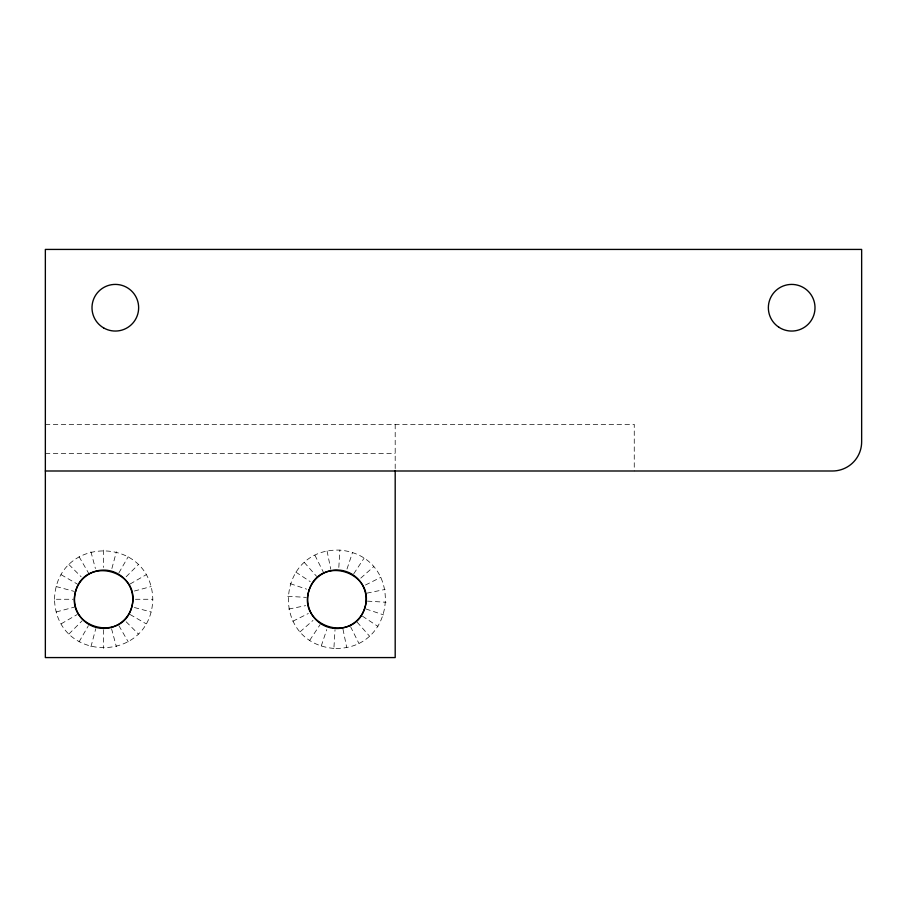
<?xml version="1.0" encoding="UTF-8"?>
<svg xmlns="http://www.w3.org/2000/svg" width="907" height="907" viewBox="0 0 907 907"><rect width="100%" height="100%" fill="white"/><g stroke="black" fill="none" stroke-linecap="round" stroke-linejoin="round"><path stroke-width="0.68" stroke-dasharray="4.54 3.4" d="M333.889 648.414C269.538 642.746 275.309 547.93 339.876 550.118C404.239 555.787 398.456 650.602 333.889 648.414L335.023 629.787M338.821 567.419L339.876 550.118M54.511 599.266C56.245 534.813 151.061 534.813 152.807 599.266C151.061 663.731 56.245 663.731 54.511 599.266L73.172 599.266M90.938 646.748L95.768 628.721M111.89 568.53L116.379 551.796M321.271 645.965L326.769 629.537M347.007 569.006L352.494 552.567M79.079 641.827L88.41 625.671M118.896 572.861L128.227 556.705M309.718 640.331L320.012 624.776M353.753 573.768L364.058 558.202M68.898 634.027L82.095 620.83M126.152 576.773L138.408 564.517M300.013 631.907L312.994 620.422M360.782 578.122L373.752 566.626M61.098 623.846L77.254 614.515M130.064 584.029L146.22 574.698M292.825 621.25L308.335 613.517M365.442 585.026L380.951 577.283M56.177 611.987L74.204 607.157M134.395 591.035L151.129 586.546M288.641 609.096L305.614 605.638M366.847 593.167L385.135 589.437M45.35 424.351L634.254 424.351L634.254 470.994M45.35 453.5L395.191 453.5M135.472 599.266L152.807 599.266M287.734 596.273L306.362 597.407M367.403 601.126L386.031 602.259M56.177 586.546L74.204 591.375M134.395 607.509L151.129 611.987M290.183 583.654L306.623 589.153M365.884 608.96L383.582 614.878M61.098 574.698L77.254 584.029M130.064 614.515L146.22 623.846M295.818 572.102L310.273 581.659M362.392 616.136L377.958 626.431M68.898 564.517L81.154 576.773M126.152 621.771L138.408 634.027M304.253 562.397L316.622 576.376M357.154 622.168L369.523 636.136M79.079 556.705L88.41 572.861M118.896 625.671L128.227 641.827M314.899 555.209L323.232 571.909M350.533 626.635L358.866 643.335M90.938 551.796L95.416 568.53M111.55 628.721L116.379 646.748M327.053 551.014L330.783 569.301M342.993 629.231L346.712 647.519M395.191 424.351L395.191 470.994M103.659 550.118L103.659 567.453M103.659 629.753L103.659 648.414"/><path stroke-width="1.36" d="M45.35 470.994L832.501 470.994A29.149 29.149 0 0 0 861.65 441.834L861.65 249.425L45.35 249.425L45.35 657.575L395.191 657.575L395.191 470.506M75.496 591.727C65.327 628.188 122.388 643.471 131.821 606.817C141.991 570.356 84.918 555.061 75.496 591.727M309.151 589.992C296.748 625.887 352.948 644.673 364.625 608.54C377.029 572.657 320.817 553.86 309.151 589.992M89.079 624.515A29.149 29.149 0 0 0 132.807 599.266A29.149 29.149 0 0 0 89.079 574.018A29.149 29.149 0 0 0 89.079 624.515M320.749 623.653A29.239 29.239 0 0 0 366.077 601.046A29.239 29.239 0 0 0 323.833 573.099A29.239 29.239 0 0 0 320.749 623.653M103.659 327.926A23.321 23.321 0 0 0 138.646 307.734A23.321 23.321 0 0 0 103.659 287.53A23.321 23.321 0 0 0 103.659 327.926M778.954 327.28A23.321 23.321 0 0 0 814.974 308.981A23.321 23.321 0 0 0 781.12 286.941A23.321 23.321 0 0 0 778.954 327.28"/></g></svg>
